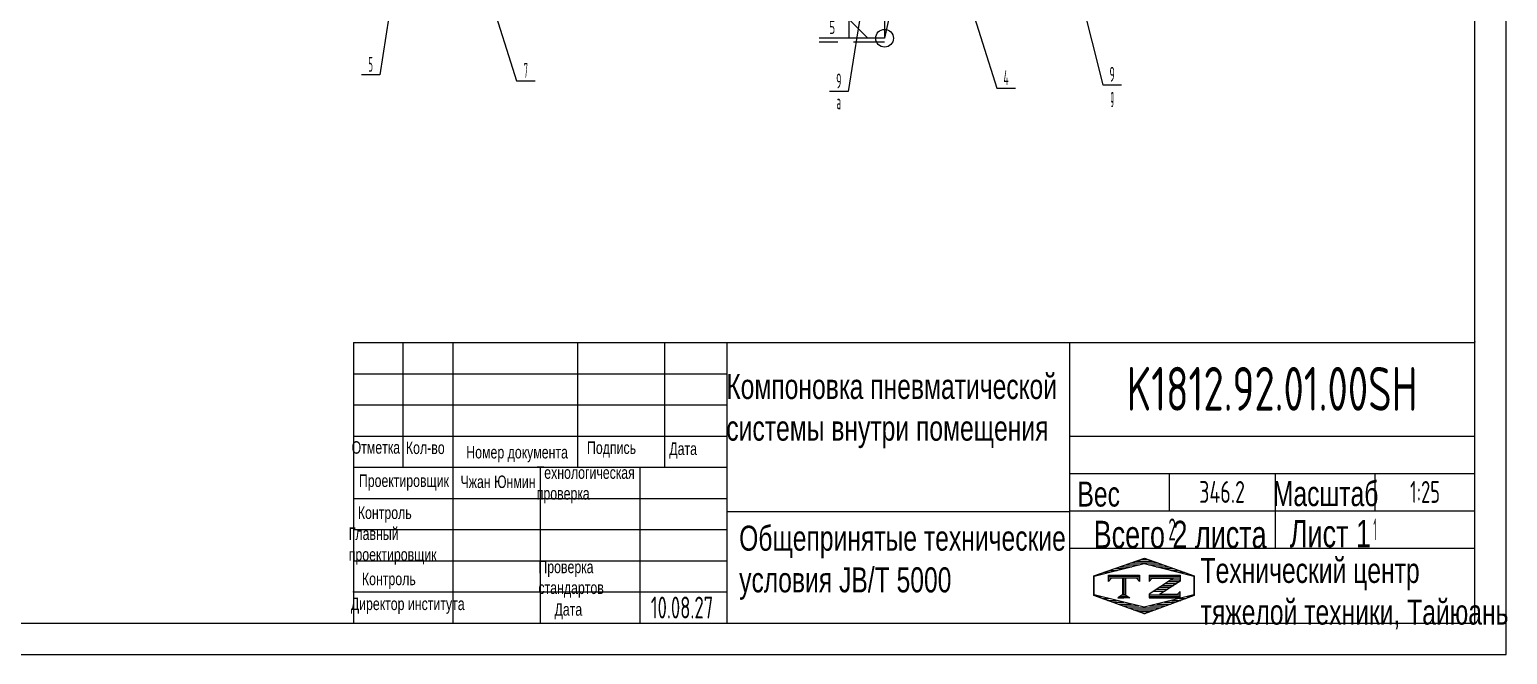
# Model space of a CAD drawing. Header units: millimetres. Extents: x 87 to 10592, y 0 to 7425.
# Drawn here: x 4675 to 10592, y 0 to 2500 of the extents above; entities that cross this region are included whole.
import ezdxf
from ezdxf.enums import TextEntityAlignment as Align

# ---------------------------------------------------------------- set-up
doc = ezdxf.new("R2010")
doc.units = ezdxf.units.MM
doc.header["$LTSCALE"] = 250
doc.linetypes.add('F', pattern=[0.75, 0.5, -0.25])
for name, color, linetype in [('01', 7, 'Continuous'), ('02', 1, 'Continuous'), ('04', 2, 'F'), ('11', 3, 'Continuous'), ('13', 3, 'Continuous'), ('THICK', 7, 'Continuous')]:
    doc.layers.add(name, color=color, linetype=linetype)
doc.styles.get("Standard").update_dxf_attribs({"font": 'isocp', "width": 0.707, "bigfont": 'intecad.shx'})

# ---------------------------------------------------------------- blocks, each defined once
blk = doc.blocks.new('*U109', base_point=(8978.8, 3492))
at = {"layer": '01'}
blk.add_line((8874.3, 3408.4), (8874.3, 3333.4), dxfattribs=at)
blk.add_lwpolyline([(8731.8, 3408.4), (8806.8, 3333.4), (8731.8, 3333.4)], close=True, dxfattribs=at)
blk.add_circle((8874.3, 3333.4), 35.5, dxfattribs=at)
blk.add_solid([(8874.3, 3408.4), (8874.3, 3460.9), (8799.3, 3408.4), (8874.3, 3408.4)], dxfattribs=at)
at = {"layer": '02'}
blk.add_lwpolyline([(8949.8, 3519.3), (8920.8, 3546.7), (8874.3, 3333.4), (8611.8, 3333.4)], dxfattribs=at)
blk.add_lwpolyline([(8978.8, 3492, 0, 12, 0), (8949.8, 3519.3, 12, 12, 0)], format="xyseb", dxfattribs=at)
at = {"layer": '04'}
blk.add_line((8874.3, 3317.6), (8611.8, 3317.6), dxfattribs=at)
at = {"layer": '13', "width": 0.707}
blk.add_text('5', height=52.5, dxfattribs=at).set_placement((8652.3, 3350.6))
blk = doc.blocks.new('*U128')
at = {"layer": '01'}
for points in [[(415, 5), (415, 292)], [(25, 5), (415, 5)]]:
    blk.add_lwpolyline(points, dxfattribs=at)
at = {"layer": '02'}
for points in [[(420, 0), (420, 297)], [(0, 0), (420, 0)]]:
    blk.add_lwpolyline(points, dxfattribs=at)
blk = doc.blocks.new('*X133')
at = {"color": 0}
for p, q in [((127.06, 7.8), (132.06, 7.8)), ((127.06, 7.5), (132.06, 7.5)), ((127.06, 7.2), (127.32, 7.2)), ((130.62, 7.2), (132.06, 7.2)), ((127.84, 5.4), (129.64, 5.4)), ((128.3, 5.7), (130.1, 5.7)), ((128.77, 6), (130.57, 6)), ((129.23, 6.3), (131.04, 6.3)), ((129.7, 6.6), (131.51, 6.6)), ((130.16, 6.9), (131.98, 6.9))]:
    blk.add_line(p, q, dxfattribs=at)
blk = doc.blocks.new('*X134')
at = {"color": 0}
for p, q in [((127.06, 4.8), (132.06, 4.8)), ((131.84, 5.1), (132.06, 5.1)), ((127.06, 4.5), (132.06, 4.5))]:
    blk.add_line(p, q, dxfattribs=at)
blk = doc.blocks.new('*X132')
at = {"color": 0}
for p, q in [((122.82, 4.8), (123.24, 4.8)), ((122.34, 4.5), (123.72, 4.5))]:
    blk.add_line(p, q, dxfattribs=at)
blk = doc.blocks.new('*X131')
at = {"color": 0}
for p, q in [((120.53, 7.8), (125.53, 7.8)), ((120.53, 7.5), (125.53, 7.5)), ((120.53, 7.2), (120.79, 7.2)), ((125.27, 7.2), (125.53, 7.2))]:
    blk.add_line(p, q, dxfattribs=at)
blk = doc.blocks.new('*X130')
at = {"color": 0}
for p, q in [((123.24, 9.6), (125.52, 9.6)), ((124.1, 9.9), (128.52, 9.9)), ((124.97, 10.2), (127.67, 10.2)), ((125.83, 10.5), (126.82, 10.5)), ((127.02, 9.6), (129.37, 9.6)), ((118.22, 7.8), (118.32, 7.8)), ((118.22, 7.5), (118.27, 7.5)), ((118.22, 7.2), (118.27, 7.2)), ((118.94, 8.1), (119.52, 8.1)), ((119.8, 8.4), (120.72, 8.4)), ((120.66, 8.7), (121.92, 8.7)), ((121.52, 9), (123.12, 9)), ((122.38, 9.3), (124.32, 9.3)), ((128.22, 9.3), (130.22, 9.3)), ((129.42, 9), (131.07, 9)), ((130.62, 8.7), (131.92, 8.7)), ((131.82, 8.4), (132.77, 8.4)), ((133.02, 8.1), (133.62, 8.1)), ((134.22, 7.8), (134.32, 7.8)), ((134.27, 7.5), (134.32, 7.5)), ((134.27, 7.2), (134.32, 7.2)), ((118.22, 6.9), (118.27, 6.9)), ((118.22, 6.6), (118.27, 6.6)), ((118.22, 6.3), (118.27, 6.3)), ((118.22, 6), (118.27, 6)), ((118.22, 5.7), (118.27, 5.7)), ((118.22, 5.4), (118.27, 5.4)), ((118.22, 5.1), (118.27, 5.1)), ((118.22, 4.8), (118.27, 4.8)), ((134.27, 6.9), (134.32, 6.9)), ((134.27, 6.6), (134.32, 6.6)), ((134.27, 6.3), (134.32, 6.3)), ((134.27, 6), (134.32, 6)), ((134.27, 5.7), (134.32, 5.7)), ((134.27, 5.4), (134.32, 5.4)), ((134.27, 5.1), (134.32, 5.1)), ((134.27, 4.8), (134.32, 4.8)), ((118.79, 4.5), (119.42, 4.5)), ((119.61, 4.2), (120.62, 4.2)), ((120.43, 3.9), (121.82, 3.9)), ((121.26, 3.6), (123.02, 3.6)), ((122.08, 3.3), (124.22, 3.3)), ((122.91, 3), (125.42, 3)), ((123.73, 2.7), (128.89, 2.7)), ((124.55, 2.4), (128.07, 2.4)), ((127.12, 3), (129.7, 3)), ((128.32, 3.3), (130.51, 3.3)), ((129.52, 3.6), (131.32, 3.6)), ((130.72, 3.9), (132.14, 3.9)), ((131.92, 4.2), (132.95, 4.2)), ((133.12, 4.5), (133.76, 4.5)), ((125.38, 2.1), (127.26, 2.1)), ((126.2, 1.8), (126.45, 1.8))]:
    blk.add_line(p, q, dxfattribs=at)

msp = doc.modelspace()

# ---------------------------------------------------------------- linework, layer by layer
at = {"layer": '01'}
msp.add_point((10461.857, 1250), dxfattribs=at)
at = {"layer": '02'}
for p, q in [((6205.846, 3143.141), (6077.417, 2319.064)), ((8300.686, 3050.159), (8547.423, 2265.41)), ((8779.485, 3045.957), (8971.881, 2279.038)), ((8074.881, 3016.008), (7951.872, 2252.334)), ((6468.183, 2787.252), (6624.359, 2294.27)), ((6077.417, 2319.064), (6003.017, 2319.064)), ((6624.359, 2294.27), (6698.759, 2294.27)), ((7951.872, 2252.334), (7877.472, 2252.334)), ((8547.423, 2265.41), (8621.823, 2265.41)), ((8971.881, 2279.038), (9046.281, 2279.038))]:
    msp.add_line(p, q, dxfattribs=at)
at = {"layer": 'THICK'}
for p, q in [((5971.217, 1247.66), (5971.217, 125)), ((5971.217, 1247.66), (10461.857, 1247.66)), ((6170.736, 1247.119), (6170.736, 1247.66)), ((6170.801, 748.7), (6170.801, 1247.66)), ((6370.385, 125), (6370.385, 1247.66)), ((6869.345, 748.7), (6869.345, 1247.66)), ((7218.617, 748.7), (7218.617, 1247.66)), ((7468.097, 125), (7468.097, 1247.66)), ((8840.237, 125), (8840.237, 1247.66)), ((10461.857, 125), (10461.857, 1247.66)), ((5971.217, 873.44), (7468.097, 873.44)), ((8840.237, 873.44), (10461.857, 873.44)), ((5971.217, 748.7), (7468.097, 748.7)), ((6719.657, 125), (6719.657, 748.7)), ((7118.825, 125), (7118.825, 748.7)), ((8840.237, 723.752), (10461.857, 723.752)), ((9239.405, 574.064), (9239.405, 723.752)), ((9663.521, 424.376), (9663.521, 723.752)), ((10062.689, 574.064), (10062.689, 723.752)), ((7468.097, 571.901), (8840.237, 571.901)), ((8840.237, 574.064), (10461.857, 574.064)), ((8840.237, 424.376), (10461.857, 424.376)), ((5971.217, 125), (10461.857, 125))]:
    msp.add_line(p, q, dxfattribs=at)
at = {"layer": 'THICK', "color": 3}
for p, q in [((5971.217, 1122.92), (7468.097, 1122.92)), ((5971.217, 998.18), (7468.097, 998.18)), ((5971.217, 623.96), (7468.097, 623.96)), ((5971.217, 499.22), (7468.097, 499.22)), ((5971.217, 374.48), (7468.097, 374.48)), ((8936.338, 314.757), (9138.543, 385.184)), ((8937.651, 313.171), (9137.235, 363.067)), ((9137.235, 363.067), (9336.819, 313.171)), ((9138.543, 385.184), (9338.122, 314.757)), ((8936.338, 236.326), (8936.338, 314.757)), ((8937.651, 238.327), (8937.651, 313.171)), ((8994.009, 292.135), (8994.009, 317.083)), ((8994.009, 317.083), (9118.749, 317.083)), ((9006.483, 304.609), (8994.009, 292.135)), ((9106.275, 304.609), (9006.483, 304.609)), ((9050.92, 304.728), (9050.92, 236.301)), ((9056.377, 304.728), (9056.377, 236.301)), ((9062.614, 304.728), (9062.614, 236.301)), ((9118.749, 292.135), (9106.275, 304.609)), ((9118.749, 317.083), (9118.749, 292.135)), ((9156.946, 317.083), (9156.946, 292.135)), ((9156.946, 317.083), (9281.686, 317.083)), ((9156.946, 292.135), (9169.42, 304.609)), ((9255.176, 304.609), (9156.946, 241.053)), ((9169.42, 304.609), (9255.176, 304.609)), ((9281.686, 317.083), (9281.686, 292.135)), ((9336.819, 313.171), (9336.819, 238.327)), ((9338.122, 314.757), (9338.122, 236.326)), ((5971.217, 249.74), (7468.097, 249.74)), ((9137.235, 188.431), (8937.651, 238.327)), ((9056.377, 242.003), (9032.209, 226.797)), ((9056.377, 242.003), (9080.545, 226.797)), ((9336.819, 238.327), (9137.235, 188.431)), ((9156.946, 241.053), (9156.946, 226.797)), ((9217.776, 251.473), (9198.711, 239.271)), ((9269.208, 239.271), (9198.711, 239.271)), ((9281.682, 292.373), (9217.776, 251.473)), ((9281.682, 251.745), (9269.208, 239.271)), ((9281.682, 226.797), (9281.682, 251.745)), ((9138.543, 162.697), (8936.338, 236.326)), ((9032.209, 226.797), (9056.377, 226.797)), ((9080.545, 226.797), (9056.377, 226.797)), ((9338.122, 236.326), (9138.543, 162.697)), ((9156.946, 226.797), (9281.682, 226.797))]:
    msp.add_line(p, q, dxfattribs=at)
for p in [(5971.217, 249.74), (5971.217, 125)]:
    msp.add_point(p, dxfattribs=at)

# ---------------------------------------------------------------- block references
at = {"layer": '01', "xscale": 25, "yscale": 25, "zscale": 25}
msp.add_blockref('*U128', (86.857, 0), dxfattribs=at)
at = {"layer": '01'}
msp.add_blockref('*U109', (8202.558, 2623.536), dxfattribs=at)
at = {"layer": 'THICK', "color": 3, "xscale": 24.94800000000032, "yscale": 24.94799999999987, "zscale": 24.948}
for name in ['*X130', '*X131', '*X133', '*X132', '*X134']:
    msp.add_blockref(name, (5986.995, 118.905), dxfattribs=at)

# ---------------------------------------------------------------- texts
at = {"layer": '01', "attachment_point": 1}
for s, insert, char_height in [('{\\fArial|b0|i0|c204|p34;\\C3;Компоновка пневматической\\Pсистемы внутри помещения}', (7464.286, 1121.792), 100), ('{\\fArial|b0|i0|c204|p34;Отметка}', (5964.018, 852.922), 50), ('{\\fArial|b0|i0|c204|p34;Кол-во}', (6181.46, 851.651), 50), ('{\\fArial|b0|i0|c204|p34;Номер документа}', (6423.063, 833.864), 50), ('{\\fArial|b0|i0|c204|p34;Подпись}', (6906.507, 851.879), 50), ('{\\fArial|b0|i0|c204|p34;Дата}', (7236.041, 847.814), 50), ('{\\fArial|b0|i0|c204|p34;Проектировщик}', (5993.168, 719.773), 50), ('{\\fArial|b0|i0|c204|p34;\\C3;Чжан Юнмин}', (6400.001, 715.708), 50), ('{\\fArial|b0|i0|c204|p34;Технологическая\\Pпроверка}', (6705.125, 752.291), 50), ('{\\fArial|b0|i0|c204|p34;Масштаб}', (9652.675, 693.258), 100), ('{\\fArial|b0|i0|c204|p34;Контроль}', (5989.1, 591.733), 50), ('{\\fArial|b0|i0|c204|p34;Всего 2 листа}', (8935.112, 534.507), 109.375), ('{\\fArial|b0|i0|c204|p34;Лист 1}', (9720.529, 538.115), 109.375), ('{\\fArial|b0|i0|c204|p34;Общепринятые технические\\Pусловия \\fArial|b0|i0|c0|p34;JB/T 5000}', (7515.712, 514.995), 100), ('{\\fArial|b0|i0|c204|p34;Проверка\\Pстандартов}', (6711.857, 375), 50), ('{\\fArial|b0|i0|c204|p34;Технический центр\\Pтяжелой техники, Тайюань}', (9363.279, 385.962), 100), ('{\\fArial|b0|i0|c204|p34;Контроль}', (6005.378, 326.938), 50), ('{\\fArial|b0|i0|c204|p34;Директор института}', (5960.626, 227.35), 50), ('{\\fArial|b0|i0|c204|p34;Дата}', (6776.325, 204.994), 50)]:
    msp.add_mtext(s, dxfattribs=dict(at, insert=insert, char_height=char_height))
for s, insert, char_height, width in [('{\\fArial|b0|i0|c204|p34;Вес}', (8870.112, 691.454), 100, 1.80555), ('{\\fArial|b0|i0|c204|p34;Главный\\Pпроектировщик}', (5952.49, 507.82), 50, 2.03416)]:
    msp.add_mtext(s, dxfattribs=dict(at, insert=insert, char_height=char_height, width=width))
at = {"layer": '11'}
for s, height, width, p, p2 in [('5', 59.397, 0.527686, (6030.949, 2331.064), (6049.486, 2331.064)), ('7', 59.397, 0.514182, (6653.16, 2306.27), (6669.957, 2306.27)), ('9', 59.397, 0.579528, (7903.974, 2264.334), (7925.37, 2264.334)), ('4', 59.397, 0.543846, (8574.124, 2277.41), (8595.121, 2277.41)), ('9', 59.397, 0.579528, (8998.383, 2291.038), (9019.779, 2291.038)), ('g', 59.397, 0.361795, (9002.782, 2207.642), (9015.38, 2207.642)), ('a', 59.397, 0.526103, (7905.512, 2180.937), (7923.832, 2180.937)), ('K1812.92.01.00SH', 175, 0.695905, (9067.324, 975), (10231.39, 975)), ('346.2', 87.5, 0.672901, (9357.799, 606.25), (9540.915, 606.25)), ('1:25', 87.5, 0.656293, (10201.806, 606.25), (10321.907, 606.25)), ('2', 87.5, 0.562593, (9234.341, 456.25), (9264.372, 456.25)), ('1', 87.5, 0.404, (10055.671, 456.25), (10068.043, 456.25)), ('10.08.27', 87.5, 0.642055, (7161.857, 143.75), (7411.857, 143.75))]:
    msp.add_text(s, height=height, dxfattribs=dict(at, width=width)).set_placement(p, p2, align=Align.FIT)

doc.saveas('drawing.dxf')
